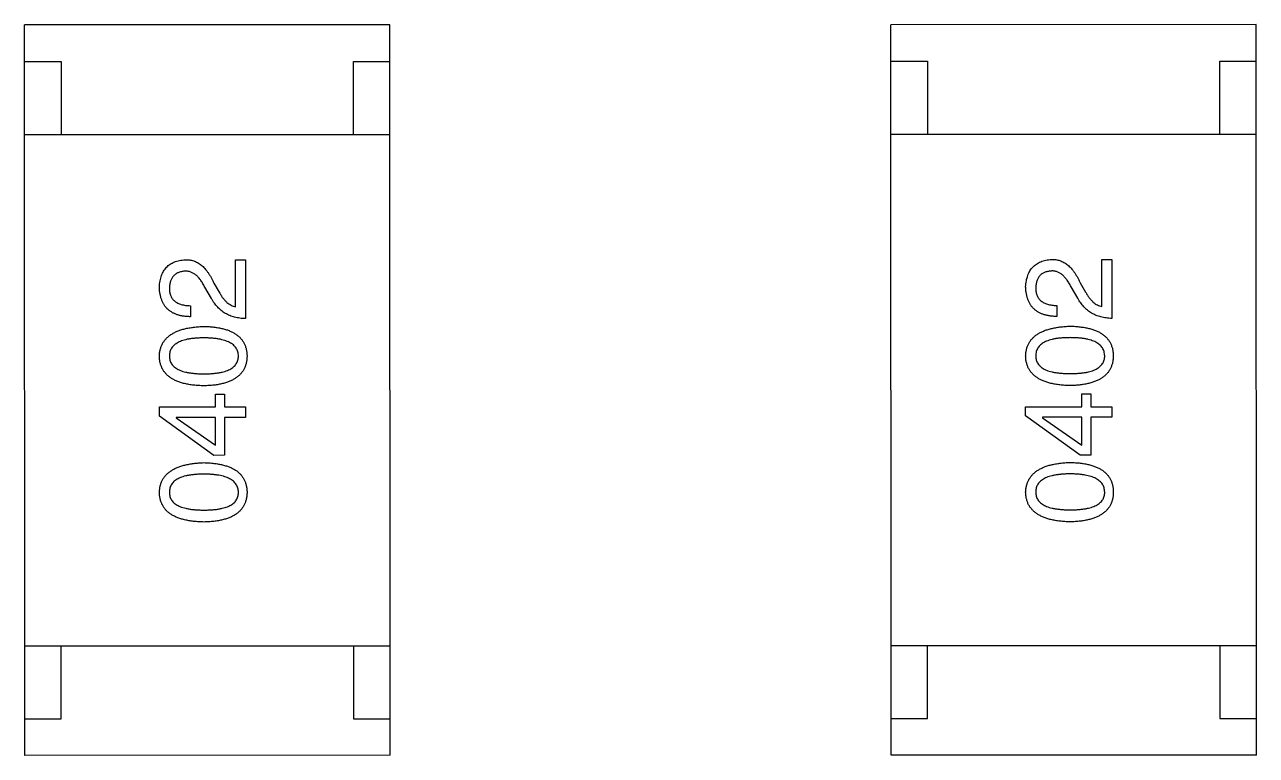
# Model space of a CAD drawing. Header units: inches. Extents: x -29 to 164, y -51 to 83.
# Drawn here: x 37.992 to 39.677, y 31.238 to 32.238 of the extents above; entities that cross this region are included whole.
import ezdxf

# ---------------------------------------------------------------- set-up
doc = ezdxf.new("R2010")
doc.units = ezdxf.units.IN
doc.header["$LTSCALE"] = 1.21
doc.header["$MEASUREMENT"] = 0
doc.layers.get('0').update_dxf_attribs({"linetype": 'CONTINUOUS'})

msp = doc.modelspace()

# ---------------------------------------------------------------- linework, layer by layer
at = {"color": 7, "linetype": 'Continuous'}
for p, q in [((38.4915, 32.238), (37.9915, 32.2379)), ((37.9917, 31.2379), (37.9915, 32.2379)), ((38.4917, 31.238), (38.4915, 32.238)), ((39.6773, 32.2383), (39.1773, 32.2382)), ((39.1775, 31.2382), (39.1773, 32.2382)), ((39.6775, 31.2383), (39.6773, 32.2383)), ((37.9915, 32.1879), (38.0415, 32.1879)), ((38.0415, 32.1879), (38.0415, 32.0879)), ((38.4415, 32.088), (38.4415, 32.188)), ((38.4415, 32.188), (38.4915, 32.188)), ((39.1773, 32.1882), (39.2273, 32.1882)), ((39.2273, 32.1882), (39.2273, 32.0882)), ((39.6273, 32.0883), (39.6273, 32.1883)), ((39.6273, 32.1883), (39.6773, 32.1883)), ((37.9915, 32.0879), (38.4915, 32.088)), ((39.1773, 32.0882), (39.6773, 32.0883)), ((38.2802, 31.8522), (38.2802, 31.9165)), ((38.2802, 31.9165), (38.2939, 31.9165)), ((38.2939, 31.9165), (38.2939, 31.8358)), ((39.4659, 31.8525), (39.4659, 31.9168)), ((39.4659, 31.9168), (39.4797, 31.9168)), ((39.4797, 31.9168), (39.4797, 31.8361)), ((38.2507, 31.8844), (38.2579, 31.8719)), ((39.4364, 31.8847), (39.4437, 31.8722)), ((38.2474, 31.8634), (38.2382, 31.8791)), ((39.4332, 31.8637), (39.424, 31.8794)), ((38.2185, 31.8535), (38.2185, 31.8384)), ((39.4043, 31.8538), (39.4043, 31.8388)), ((38.2527, 31.7149), (38.2527, 31.7326)), ((38.2527, 31.7326), (38.2651, 31.7326)), ((38.2651, 31.7326), (38.2651, 31.7149)), ((39.4384, 31.7152), (39.4384, 31.7329)), ((39.4384, 31.7329), (39.4509, 31.7329)), ((39.4509, 31.7329), (39.4509, 31.7152)), ((38.1759, 31.7024), (38.1759, 31.7149)), ((38.1759, 31.7149), (38.2527, 31.7149)), ((38.2651, 31.7149), (38.294, 31.7149)), ((38.294, 31.7149), (38.294, 31.7005)), ((39.3617, 31.7027), (39.3617, 31.7152)), ((39.3617, 31.7152), (39.4384, 31.7152)), ((39.4509, 31.7152), (39.4797, 31.7152)), ((39.4797, 31.7152), (39.4798, 31.7008)), ((38.2507, 31.6486), (38.1759, 31.7024)), ((38.2527, 31.7005), (38.1989, 31.7004)), ((38.1989, 31.7004), (38.1989, 31.6998)), ((38.1989, 31.6998), (38.2527, 31.6624)), ((38.2527, 31.6624), (38.2527, 31.7005)), ((38.2651, 31.7005), (38.2651, 31.6487)), ((38.294, 31.7005), (38.2651, 31.7005)), ((39.4365, 31.649), (39.3617, 31.7027)), ((39.3847, 31.7008), (39.3847, 31.7001)), ((39.4384, 31.7008), (39.3847, 31.7008)), ((39.3847, 31.7001), (39.4384, 31.6627)), ((39.4384, 31.6627), (39.4384, 31.7008)), ((39.4509, 31.7008), (39.4509, 31.649)), ((39.4798, 31.7008), (39.4509, 31.7008)), ((38.2651, 31.6487), (38.2507, 31.6486)), ((39.4509, 31.649), (39.4365, 31.649)), ((37.9917, 31.3879), (38.4917, 31.388)), ((38.0417, 31.2879), (38.0417, 31.3879)), ((38.4417, 31.388), (38.4417, 31.288)), ((39.1775, 31.3882), (39.6775, 31.3883)), ((39.2275, 31.2882), (39.2275, 31.3882)), ((39.6275, 31.3883), (39.6275, 31.2883)), ((37.9917, 31.2879), (38.0417, 31.2879)), ((38.4417, 31.288), (38.4917, 31.288)), ((39.1775, 31.2882), (39.2275, 31.2882)), ((39.6275, 31.2883), (39.6775, 31.2883)), ((38.4917, 31.238), (37.9917, 31.2379)), ((39.6775, 31.2383), (39.1775, 31.2382))]:
    msp.add_line(p, q, dxfattribs=at)
for points, knots in [([(38.1759, 31.8791), (38.176, 31.8805), (38.1762, 31.8833), (38.1768, 31.8874), (38.1777, 31.8911), (38.1788, 31.8947), (38.1801, 31.8979), (38.1817, 31.9009), (38.1836, 31.9037), (38.1857, 31.9062), (38.188, 31.9084), (38.1906, 31.9104), (38.1935, 31.912), (38.1966, 31.9135), (38.1999, 31.9146), (38.2035, 31.9155), (38.2073, 31.9161), (38.21, 31.9164), (38.2113, 31.9165)], [0, 0, 0, 0, 0.074847, 0.14558, 0.212628, 0.276599, 0.337792, 0.396608, 0.453638, 0.509854, 0.565589, 0.621545, 0.678777, 0.737222, 0.798388, 0.862259, 0.929312, 1, 1, 1, 1]), ([(38.2113, 31.9165), (38.2123, 31.9165), (38.2143, 31.9166), (38.2172, 31.9163), (38.2201, 31.9158), (38.2229, 31.915), (38.2256, 31.9139), (38.2283, 31.9126), (38.2308, 31.911), (38.2333, 31.9091), (38.2358, 31.907), (38.2381, 31.9045), (38.2404, 31.9018), (38.2426, 31.8989), (38.2447, 31.8956), (38.2468, 31.8921), (38.2488, 31.8884), (38.25, 31.8857), (38.2507, 31.8844)], [0, 0, 0, 0, 0.055083, 0.109453, 0.162685, 0.21614, 0.26961, 0.324284, 0.380202, 0.437433, 0.497084, 0.559152, 0.624288, 0.692446, 0.763862, 0.838743, 0.917269, 1, 1, 1, 1]), ([(39.3617, 31.8794), (39.3618, 31.8808), (39.362, 31.8836), (39.3626, 31.8877), (39.3635, 31.8914), (39.3645, 31.895), (39.3659, 31.8983), (39.3675, 31.9013), (39.3694, 31.904), (39.3715, 31.9065), (39.3738, 31.9087), (39.3764, 31.9107), (39.3793, 31.9123), (39.3823, 31.9138), (39.3857, 31.9149), (39.3893, 31.9158), (39.3931, 31.9165), (39.3957, 31.9167), (39.3971, 31.9168)], [0, 0, 0, 0, 0.074847, 0.14558, 0.212628, 0.276599, 0.337792, 0.396608, 0.453638, 0.509854, 0.565589, 0.621545, 0.678777, 0.737222, 0.798388, 0.862259, 0.929312, 1, 1, 1, 1]), ([(39.3971, 31.9168), (39.3981, 31.9168), (39.4001, 31.9169), (39.403, 31.9166), (39.4059, 31.9161), (39.4087, 31.9153), (39.4114, 31.9142), (39.414, 31.9129), (39.4166, 31.9113), (39.4191, 31.9094), (39.4215, 31.9073), (39.4239, 31.9049), (39.4262, 31.9021), (39.4284, 31.8992), (39.4305, 31.8959), (39.4326, 31.8924), (39.4346, 31.8887), (39.4358, 31.886), (39.4364, 31.8847)], [0, 0, 0, 0, 0.055083, 0.109453, 0.162685, 0.21614, 0.26961, 0.324284, 0.380202, 0.437433, 0.497084, 0.559152, 0.624288, 0.692446, 0.763862, 0.838743, 0.917269, 1, 1, 1, 1]), ([(38.2107, 31.9007), (38.2098, 31.9007), (38.2082, 31.9005), (38.2059, 31.9001), (38.2037, 31.8995), (38.2017, 31.8988), (38.1999, 31.8979), (38.1982, 31.8968), (38.1966, 31.8956), (38.1952, 31.8942), (38.194, 31.8926), (38.1929, 31.8909), (38.192, 31.889), (38.1912, 31.8869), (38.1906, 31.8847), (38.1901, 31.8823), (38.1898, 31.8798), (38.1897, 31.878), (38.1897, 31.8771)], [0, 0, 0, 0, 0.069456, 0.136175, 0.198596, 0.258993, 0.316838, 0.37342, 0.428889, 0.48454, 0.540119, 0.597644, 0.65702, 0.718534, 0.783117, 0.851564, 0.923888, 1, 1, 1, 1]), ([(38.2382, 31.8791), (38.2377, 31.88), (38.2368, 31.8818), (38.2352, 31.8844), (38.2337, 31.8868), (38.2321, 31.889), (38.2305, 31.891), (38.2288, 31.8929), (38.2272, 31.8946), (38.2254, 31.896), (38.2237, 31.8973), (38.2219, 31.8983), (38.2201, 31.8992), (38.2183, 31.8999), (38.2164, 31.9004), (38.2145, 31.9007), (38.2126, 31.9008), (38.2113, 31.9008), (38.2107, 31.9007)], [0, 0, 0, 0, 0.084365, 0.165386, 0.24176, 0.314729, 0.38433, 0.449952, 0.513164, 0.5734, 0.630824, 0.68644, 0.740136, 0.792605, 0.844515, 0.896112, 0.947763, 1, 1, 1, 1]), ([(39.3964, 31.901), (39.3956, 31.901), (39.394, 31.9008), (39.3917, 31.9004), (39.3895, 31.8998), (39.3875, 31.8991), (39.3856, 31.8982), (39.3839, 31.8972), (39.3824, 31.8959), (39.381, 31.8945), (39.3798, 31.8929), (39.3787, 31.8912), (39.3777, 31.8893), (39.377, 31.8872), (39.3764, 31.885), (39.3759, 31.8826), (39.3756, 31.8801), (39.3755, 31.8783), (39.3755, 31.8774)], [0, 0, 0, 0, 0.069456, 0.136175, 0.198596, 0.258993, 0.316838, 0.37342, 0.428889, 0.48454, 0.540119, 0.597644, 0.65702, 0.718534, 0.783117, 0.851564, 0.923888, 1, 1, 1, 1]), ([(39.424, 31.8794), (39.4235, 31.8803), (39.4225, 31.8822), (39.421, 31.8847), (39.4194, 31.8871), (39.4179, 31.8894), (39.4162, 31.8914), (39.4146, 31.8932), (39.413, 31.8949), (39.4112, 31.8963), (39.4095, 31.8976), (39.4077, 31.8986), (39.4059, 31.8995), (39.4041, 31.9002), (39.4022, 31.9007), (39.4003, 31.901), (39.3984, 31.9012), (39.3971, 31.9011), (39.3964, 31.901)], [0, 0, 0, 0, 0.084365, 0.165386, 0.24176, 0.314729, 0.38433, 0.449952, 0.513164, 0.5734, 0.630824, 0.68644, 0.740136, 0.792605, 0.844515, 0.896112, 0.947763, 1, 1, 1, 1]), ([(38.2185, 31.8384), (38.2169, 31.8385), (38.2136, 31.8386), (38.2089, 31.8391), (38.2045, 31.84), (38.2004, 31.8411), (38.1966, 31.8426), (38.1932, 31.8444), (38.19, 31.8465), (38.1872, 31.8489), (38.1846, 31.8516), (38.1824, 31.8546), (38.1806, 31.858), (38.179, 31.8616), (38.1777, 31.8655), (38.1768, 31.8698), (38.1761, 31.8743), (38.176, 31.8775), (38.1759, 31.8791)], [0, 0, 0, 0, 0.074935, 0.145873, 0.212498, 0.27598, 0.33603, 0.394042, 0.450372, 0.505546, 0.560812, 0.616481, 0.673265, 0.732328, 0.7938, 0.858943, 0.92718, 1, 1, 1, 1]), ([(38.1897, 31.8771), (38.1897, 31.8762), (38.1897, 31.8744), (38.1901, 31.8718), (38.1906, 31.8693), (38.1914, 31.867), (38.1925, 31.8649), (38.1937, 31.863), (38.1952, 31.8613), (38.1969, 31.8597), (38.1988, 31.8583), (38.201, 31.8571), (38.2034, 31.8561), (38.206, 31.8552), (38.2088, 31.8545), (38.2118, 31.854), (38.2151, 31.8536), (38.2174, 31.8536), (38.2185, 31.8535)], [0, 0, 0, 0, 0.065945, 0.127767, 0.186553, 0.242898, 0.297728, 0.351599, 0.404854, 0.459191, 0.515338, 0.573322, 0.634405, 0.698538, 0.767039, 0.84022, 0.917406, 1, 1, 1, 1]), ([(38.2579, 31.8719), (38.2587, 31.8705), (38.2603, 31.8678), (38.2628, 31.8641), (38.2655, 31.8609), (38.2683, 31.8581), (38.2711, 31.8559), (38.274, 31.8542), (38.277, 31.8529), (38.2791, 31.8524), (38.2802, 31.8522)], [0, 0, 0, 0, 0.158292, 0.304606, 0.440272, 0.565336, 0.681745, 0.791834, 0.896966, 1, 1, 1, 1]), ([(39.4043, 31.8388), (39.4026, 31.8388), (39.3994, 31.8389), (39.3947, 31.8395), (39.3903, 31.8403), (39.3862, 31.8415), (39.3824, 31.8429), (39.379, 31.8447), (39.3758, 31.8468), (39.373, 31.8492), (39.3704, 31.8519), (39.3682, 31.8549), (39.3663, 31.8583), (39.3648, 31.8619), (39.3635, 31.8658), (39.3626, 31.8701), (39.3619, 31.8746), (39.3618, 31.8778), (39.3617, 31.8794)], [0, 0, 0, 0, 0.074935, 0.145873, 0.212498, 0.27598, 0.33603, 0.394042, 0.450372, 0.505546, 0.560812, 0.616481, 0.673265, 0.732328, 0.7938, 0.858943, 0.92718, 1, 1, 1, 1]), ([(39.3755, 31.8774), (39.3755, 31.8765), (39.3755, 31.8747), (39.3759, 31.8721), (39.3764, 31.8696), (39.3772, 31.8674), (39.3782, 31.8653), (39.3795, 31.8633), (39.3809, 31.8616), (39.3827, 31.86), (39.3846, 31.8586), (39.3867, 31.8574), (39.3891, 31.8564), (39.3917, 31.8555), (39.3946, 31.8548), (39.3976, 31.8543), (39.4009, 31.854), (39.4031, 31.8539), (39.4043, 31.8538)], [0, 0, 0, 0, 0.065945, 0.127767, 0.186553, 0.242898, 0.297728, 0.351599, 0.404854, 0.459191, 0.515338, 0.573322, 0.634405, 0.698538, 0.767039, 0.84022, 0.917406, 1, 1, 1, 1]), ([(39.4437, 31.8722), (39.4445, 31.8708), (39.446, 31.8681), (39.4486, 31.8644), (39.4513, 31.8612), (39.454, 31.8584), (39.4569, 31.8562), (39.4598, 31.8545), (39.4628, 31.8532), (39.4649, 31.8527), (39.4659, 31.8525)], [0, 0, 0, 0, 0.158292, 0.304606, 0.440272, 0.565336, 0.681745, 0.791834, 0.896966, 1, 1, 1, 1]), ([(38.2939, 31.8358), (38.2926, 31.8359), (38.29, 31.836), (38.2862, 31.8364), (38.2826, 31.837), (38.279, 31.8378), (38.2756, 31.8387), (38.2723, 31.84), (38.2692, 31.8414), (38.2662, 31.843), (38.2634, 31.8448), (38.2607, 31.8469), (38.2581, 31.8491), (38.2557, 31.8516), (38.2534, 31.8542), (38.2512, 31.8571), (38.2492, 31.8601), (38.248, 31.8623), (38.2474, 31.8634)], [0, 0, 0, 0, 0.069512, 0.136307, 0.201431, 0.265186, 0.327322, 0.388242, 0.448098, 0.507757, 0.566952, 0.626243, 0.686026, 0.745963, 0.807549, 0.869906, 0.934172, 1, 1, 1, 1]), ([(39.4797, 31.8361), (39.4784, 31.8362), (39.4758, 31.8363), (39.472, 31.8367), (39.4683, 31.8373), (39.4648, 31.8381), (39.4614, 31.8391), (39.4581, 31.8403), (39.455, 31.8417), (39.452, 31.8433), (39.4491, 31.8451), (39.4464, 31.8472), (39.4439, 31.8494), (39.4414, 31.8519), (39.4391, 31.8545), (39.437, 31.8574), (39.435, 31.8604), (39.4338, 31.8626), (39.4332, 31.8637)], [0, 0, 0, 0, 0.069512, 0.136307, 0.201431, 0.265186, 0.327322, 0.388242, 0.448098, 0.507757, 0.566952, 0.626243, 0.686026, 0.745963, 0.807549, 0.869906, 0.934172, 1, 1, 1, 1]), ([(38.1759, 31.7845), (38.176, 31.7861), (38.1762, 31.7891), (38.1771, 31.7936), (38.1784, 31.7977), (38.1801, 31.8016), (38.1824, 31.8052), (38.1851, 31.8085), (38.1882, 31.8114), (38.1918, 31.8141), (38.1959, 31.8165), (38.2004, 31.8187), (38.2054, 31.8205), (38.2108, 31.822), (38.2167, 31.8232), (38.223, 31.8242), (38.2298, 31.8249), (38.2345, 31.8251), (38.2369, 31.8252)], [0, 0, 0, 0, 0.057415, 0.112361, 0.16496, 0.216437, 0.267441, 0.318839, 0.371478, 0.426325, 0.483626, 0.544235, 0.608673, 0.677374, 0.750405, 0.828394, 0.911525, 1, 1, 1, 1]), ([(38.2369, 31.8252), (38.2393, 31.8251), (38.2438, 31.8249), (38.2505, 31.8243), (38.2566, 31.8235), (38.2624, 31.8222), (38.2677, 31.8208), (38.2725, 31.819), (38.2769, 31.8169), (38.2808, 31.8145), (38.2843, 31.8118), (38.2874, 31.8088), (38.29, 31.8055), (38.2921, 31.8019), (38.2937, 31.7979), (38.295, 31.7937), (38.2957, 31.7892), (38.2959, 31.7861), (38.2959, 31.7845)], [0, 0, 0, 0, 0.08769, 0.170218, 0.24749, 0.319818, 0.387758, 0.451391, 0.511445, 0.568185, 0.622681, 0.67526, 0.726746, 0.778428, 0.830764, 0.884397, 0.940866, 1, 1, 1, 1]), ([(39.3617, 31.7848), (39.3618, 31.7864), (39.362, 31.7895), (39.3628, 31.7939), (39.3642, 31.798), (39.3659, 31.8019), (39.3681, 31.8055), (39.3708, 31.8088), (39.374, 31.8117), (39.3776, 31.8144), (39.3817, 31.8169), (39.3862, 31.819), (39.3912, 31.8208), (39.3966, 31.8223), (39.4025, 31.8235), (39.4088, 31.8245), (39.4156, 31.8252), (39.4203, 31.8254), (39.4227, 31.8255)], [0, 0, 0, 0, 0.057415, 0.112361, 0.16496, 0.216437, 0.267441, 0.318839, 0.371478, 0.426325, 0.483626, 0.544235, 0.608673, 0.677374, 0.750405, 0.828394, 0.911525, 1, 1, 1, 1]), ([(39.4227, 31.8255), (39.425, 31.8254), (39.4296, 31.8253), (39.4362, 31.8246), (39.4424, 31.8238), (39.4482, 31.8226), (39.4534, 31.8211), (39.4583, 31.8193), (39.4627, 31.8172), (39.4666, 31.8148), (39.4701, 31.8121), (39.4731, 31.8091), (39.4757, 31.8058), (39.4779, 31.8022), (39.4795, 31.7983), (39.4807, 31.7941), (39.4815, 31.7895), (39.4816, 31.7864), (39.4817, 31.7849)], [0, 0, 0, 0, 0.08769, 0.170218, 0.24749, 0.319818, 0.387758, 0.451391, 0.511445, 0.568185, 0.622681, 0.67526, 0.726746, 0.778428, 0.830764, 0.884397, 0.940866, 1, 1, 1, 1]), ([(38.2369, 31.8094), (38.235, 31.8094), (38.2313, 31.8094), (38.226, 31.8091), (38.221, 31.8086), (38.2163, 31.808), (38.2121, 31.8071), (38.2082, 31.806), (38.2047, 31.8048), (38.2015, 31.8033), (38.1988, 31.8016), (38.1963, 31.7998), (38.1943, 31.7977), (38.1926, 31.7955), (38.1913, 31.793), (38.1903, 31.7903), (38.1898, 31.7875), (38.1897, 31.7855), (38.1897, 31.7845)], [0, 0, 0, 0, 0.095719, 0.185854, 0.269738, 0.347952, 0.420315, 0.487894, 0.550245, 0.608186, 0.662454, 0.713283, 0.761375, 0.808209, 0.854301, 0.901312, 0.949396, 1, 1, 1, 1]), ([(38.2841, 31.7845), (38.2841, 31.7855), (38.2839, 31.7875), (38.2833, 31.7904), (38.2823, 31.793), (38.281, 31.7955), (38.2793, 31.7978), (38.2772, 31.7998), (38.2747, 31.8017), (38.2719, 31.8033), (38.2688, 31.8048), (38.2653, 31.806), (38.2614, 31.8071), (38.2572, 31.808), (38.2526, 31.8086), (38.2477, 31.8091), (38.2424, 31.8094), (38.2388, 31.8094), (38.2369, 31.8094)], [0, 0, 0, 0, 0.050879, 0.099377, 0.146973, 0.193618, 0.240619, 0.289461, 0.34047, 0.395283, 0.453059, 0.515633, 0.582666, 0.655287, 0.732971, 0.815933, 0.905166, 1, 1, 1, 1]), ([(39.4227, 31.8098), (39.4208, 31.8097), (39.4171, 31.8097), (39.4117, 31.8094), (39.4067, 31.8089), (39.4021, 31.8083), (39.3979, 31.8074), (39.394, 31.8063), (39.3905, 31.8051), (39.3873, 31.8036), (39.3845, 31.8019), (39.3821, 31.8001), (39.3801, 31.798), (39.3784, 31.7958), (39.3771, 31.7933), (39.3761, 31.7907), (39.3756, 31.7878), (39.3755, 31.7858), (39.3755, 31.7848)], [0, 0, 0, 0, 0.095719, 0.185854, 0.269738, 0.347952, 0.420315, 0.487894, 0.550245, 0.608186, 0.662454, 0.713283, 0.761375, 0.808209, 0.854301, 0.901312, 0.949396, 1, 1, 1, 1]), ([(39.4699, 31.7848), (39.4698, 31.7859), (39.4697, 31.7878), (39.4691, 31.7907), (39.4681, 31.7933), (39.4667, 31.7958), (39.465, 31.7981), (39.463, 31.8001), (39.4605, 31.802), (39.4577, 31.8036), (39.4546, 31.8051), (39.4511, 31.8063), (39.4472, 31.8074), (39.443, 31.8083), (39.4384, 31.8089), (39.4335, 31.8094), (39.4282, 31.8097), (39.4246, 31.8097), (39.4227, 31.8098)], [0, 0, 0, 0, 0.050879, 0.099377, 0.146973, 0.193618, 0.240619, 0.289461, 0.34047, 0.395283, 0.453059, 0.515633, 0.582666, 0.655287, 0.732971, 0.815933, 0.905166, 1, 1, 1, 1]), ([(38.2369, 31.7439), (38.2345, 31.744), (38.2298, 31.7441), (38.2229, 31.7447), (38.2165, 31.7456), (38.2106, 31.7468), (38.2051, 31.7483), (38.2001, 31.7501), (38.1956, 31.7522), (38.1915, 31.7546), (38.1879, 31.7573), (38.1848, 31.7603), (38.1821, 31.7636), (38.1799, 31.7672), (38.1782, 31.7711), (38.1769, 31.7753), (38.1761, 31.7798), (38.176, 31.7829), (38.1759, 31.7845)], [0, 0, 0, 0, 0.088823, 0.172287, 0.250296, 0.323438, 0.392244, 0.456221, 0.516635, 0.573871, 0.628, 0.680335, 0.731489, 0.782557, 0.834044, 0.886738, 0.942089, 1, 1, 1, 1]), ([(38.1897, 31.7845), (38.1897, 31.7835), (38.1898, 31.7816), (38.1904, 31.7788), (38.1913, 31.7762), (38.1926, 31.7738), (38.1943, 31.7717), (38.1963, 31.7696), (38.1988, 31.7678), (38.2016, 31.7662), (38.2047, 31.7648), (38.2082, 31.7636), (38.2121, 31.7626), (38.2163, 31.7617), (38.221, 31.7611), (38.226, 31.7606), (38.2313, 31.7603), (38.235, 31.7603), (38.2369, 31.7603)], [0, 0, 0, 0, 0.049764, 0.097007, 0.143217, 0.188577, 0.235116, 0.282997, 0.333719, 0.387776, 0.445989, 0.508679, 0.576563, 0.649481, 0.728235, 0.812722, 0.903548, 1, 1, 1, 1]), ([(38.2369, 31.7603), (38.2388, 31.7603), (38.2425, 31.7603), (38.2479, 31.7606), (38.2529, 31.7611), (38.2575, 31.7617), (38.2617, 31.7626), (38.2656, 31.7636), (38.2691, 31.7648), (38.2723, 31.7663), (38.2751, 31.7679), (38.2775, 31.7697), (38.2795, 31.7717), (38.2812, 31.7739), (38.2826, 31.7763), (38.2835, 31.7789), (38.284, 31.7816), (38.2841, 31.7836), (38.2841, 31.7845)], [0, 0, 0, 0, 0.096457, 0.187288, 0.27178, 0.350132, 0.423455, 0.491343, 0.554037, 0.612253, 0.666313, 0.717038, 0.764921, 0.811214, 0.856775, 0.902988, 0.950234, 1, 1, 1, 1]), ([(38.2959, 31.7845), (38.2959, 31.783), (38.2957, 31.7798), (38.295, 31.7753), (38.2937, 31.7711), (38.2921, 31.7672), (38.29, 31.7636), (38.2874, 31.7603), (38.2843, 31.7573), (38.2808, 31.7546), (38.2769, 31.7522), (38.2725, 31.7501), (38.2677, 31.7483), (38.2624, 31.7468), (38.2567, 31.7456), (38.2505, 31.7447), (38.2439, 31.7441), (38.2393, 31.744), (38.2369, 31.7439)], [0, 0, 0, 0, 0.059135, 0.115606, 0.169241, 0.221578, 0.273261, 0.324749, 0.377329, 0.431642, 0.488541, 0.548597, 0.612232, 0.680174, 0.752504, 0.829777, 0.912307, 1, 1, 1, 1]), ([(39.4227, 31.7442), (39.4203, 31.7443), (39.4155, 31.7444), (39.4087, 31.745), (39.4023, 31.7459), (39.3964, 31.7471), (39.3909, 31.7486), (39.3859, 31.7504), (39.3814, 31.7525), (39.3773, 31.7549), (39.3737, 31.7576), (39.3706, 31.7606), (39.3679, 31.7639), (39.3657, 31.7675), (39.364, 31.7714), (39.3627, 31.7756), (39.3619, 31.7801), (39.3618, 31.7832), (39.3617, 31.7848)], [0, 0, 0, 0, 0.088823, 0.172287, 0.250296, 0.323438, 0.392244, 0.456221, 0.516635, 0.573871, 0.628, 0.680335, 0.731489, 0.782557, 0.834044, 0.886738, 0.942089, 1, 1, 1, 1]), ([(39.3755, 31.7848), (39.3755, 31.7838), (39.3756, 31.7819), (39.3761, 31.7791), (39.3771, 31.7766), (39.3784, 31.7742), (39.3801, 31.772), (39.3821, 31.77), (39.3845, 31.7682), (39.3873, 31.7666), (39.3905, 31.7651), (39.394, 31.7639), (39.3979, 31.7629), (39.4021, 31.762), (39.4067, 31.7614), (39.4117, 31.7609), (39.4171, 31.7606), (39.4208, 31.7606), (39.4227, 31.7606)], [0, 0, 0, 0, 0.049764, 0.097007, 0.143217, 0.188577, 0.235116, 0.282997, 0.333719, 0.387776, 0.445989, 0.508679, 0.576563, 0.649481, 0.728235, 0.812722, 0.903548, 1, 1, 1, 1]), ([(39.4817, 31.7849), (39.4816, 31.7833), (39.4815, 31.7802), (39.4807, 31.7757), (39.4795, 31.7715), (39.4779, 31.7675), (39.4757, 31.7639), (39.4732, 31.7606), (39.4701, 31.7576), (39.4666, 31.7549), (39.4627, 31.7525), (39.4583, 31.7504), (39.4534, 31.7486), (39.4482, 31.7471), (39.4424, 31.7459), (39.4363, 31.745), (39.4296, 31.7444), (39.4251, 31.7443), (39.4227, 31.7442)], [0, 0, 0, 0, 0.059135, 0.115606, 0.169241, 0.221578, 0.273261, 0.324749, 0.377329, 0.431642, 0.488541, 0.548597, 0.612232, 0.680174, 0.752504, 0.829777, 0.912307, 1, 1, 1, 1]), ([(39.4227, 31.7606), (39.4246, 31.7606), (39.4283, 31.7606), (39.4336, 31.7609), (39.4386, 31.7614), (39.4432, 31.762), (39.4475, 31.7629), (39.4514, 31.7639), (39.4549, 31.7651), (39.458, 31.7666), (39.4608, 31.7682), (39.4633, 31.77), (39.4653, 31.772), (39.467, 31.7742), (39.4683, 31.7766), (39.4692, 31.7792), (39.4698, 31.782), (39.4699, 31.7839), (39.4699, 31.7848)], [0, 0, 0, 0, 0.096457, 0.187288, 0.27178, 0.350132, 0.423455, 0.491343, 0.554037, 0.612253, 0.666313, 0.717038, 0.764921, 0.811214, 0.856775, 0.902988, 0.950234, 1, 1, 1, 1]), ([(38.176, 31.598), (38.1761, 31.5996), (38.1762, 31.6026), (38.1771, 31.6071), (38.1784, 31.6112), (38.1802, 31.6151), (38.1824, 31.6187), (38.1851, 31.6219), (38.1883, 31.6249), (38.1919, 31.6276), (38.1959, 31.63), (38.2005, 31.6321), (38.2054, 31.634), (38.2109, 31.6355), (38.2167, 31.6367), (38.2231, 31.6377), (38.2298, 31.6384), (38.2345, 31.6386), (38.2369, 31.6387)], [0, 0, 0, 0, 0.057415, 0.112361, 0.16496, 0.216437, 0.267441, 0.318839, 0.371478, 0.426325, 0.483626, 0.544235, 0.608673, 0.677374, 0.750405, 0.828394, 0.911525, 1, 1, 1, 1]), ([(38.2369, 31.6387), (38.2393, 31.6386), (38.2439, 31.6384), (38.2505, 31.6378), (38.2567, 31.6369), (38.2624, 31.6357), (38.2677, 31.6342), (38.2725, 31.6324), (38.2769, 31.6304), (38.2809, 31.628), (38.2844, 31.6253), (38.2874, 31.6223), (38.29, 31.619), (38.2921, 31.6153), (38.2938, 31.6114), (38.295, 31.6072), (38.2957, 31.6027), (38.2959, 31.5996), (38.296, 31.598)], [0, 0, 0, 0, 0.08769, 0.170218, 0.24749, 0.319818, 0.387758, 0.451391, 0.511445, 0.568185, 0.622681, 0.67526, 0.726746, 0.778428, 0.830764, 0.884397, 0.940866, 1, 1, 1, 1]), ([(39.3617, 31.5983), (39.3618, 31.5999), (39.362, 31.6029), (39.3629, 31.6074), (39.3642, 31.6115), (39.3659, 31.6154), (39.3682, 31.619), (39.3709, 31.6222), (39.374, 31.6252), (39.3777, 31.6279), (39.3817, 31.6303), (39.3862, 31.6324), (39.3912, 31.6343), (39.3966, 31.6358), (39.4025, 31.637), (39.4088, 31.638), (39.4156, 31.6387), (39.4203, 31.6389), (39.4227, 31.639)], [0, 0, 0, 0, 0.057415, 0.112361, 0.16496, 0.216437, 0.267441, 0.318839, 0.371478, 0.426325, 0.483626, 0.544235, 0.608673, 0.677374, 0.750405, 0.828394, 0.911525, 1, 1, 1, 1]), ([(39.4227, 31.639), (39.4251, 31.6389), (39.4296, 31.6387), (39.4363, 31.6381), (39.4425, 31.6372), (39.4482, 31.636), (39.4535, 31.6345), (39.4583, 31.6327), (39.4627, 31.6307), (39.4667, 31.6283), (39.4701, 31.6256), (39.4732, 31.6226), (39.4758, 31.6193), (39.4779, 31.6156), (39.4795, 31.6117), (39.4808, 31.6075), (39.4815, 31.603), (39.4817, 31.5999), (39.4817, 31.5983)], [0, 0, 0, 0, 0.08769, 0.170218, 0.24749, 0.319818, 0.387758, 0.451391, 0.511445, 0.568185, 0.622681, 0.67526, 0.726746, 0.778428, 0.830764, 0.884397, 0.940866, 1, 1, 1, 1]), ([(38.2369, 31.6229), (38.235, 31.6229), (38.2313, 31.6229), (38.226, 31.6226), (38.221, 31.6221), (38.2164, 31.6214), (38.2121, 31.6206), (38.2082, 31.6195), (38.2047, 31.6182), (38.2016, 31.6168), (38.1988, 31.6151), (38.1964, 31.6133), (38.1943, 31.6112), (38.1926, 31.609), (38.1913, 31.6065), (38.1904, 31.6038), (38.1899, 31.601), (38.1898, 31.599), (38.1897, 31.598)], [0, 0, 0, 0, 0.095719, 0.185854, 0.269738, 0.347952, 0.420315, 0.487894, 0.550245, 0.608186, 0.662454, 0.713283, 0.761375, 0.808209, 0.854301, 0.901312, 0.949396, 1, 1, 1, 1]), ([(38.2842, 31.598), (38.2841, 31.599), (38.284, 31.601), (38.2834, 31.6039), (38.2824, 31.6065), (38.281, 31.609), (38.2793, 31.6112), (38.2772, 31.6133), (38.2748, 31.6151), (38.272, 31.6168), (38.2688, 31.6183), (38.2653, 31.6195), (38.2615, 31.6206), (38.2573, 31.6214), (38.2527, 31.6221), (38.2478, 31.6226), (38.2425, 31.6229), (38.2388, 31.6229), (38.2369, 31.6229)], [0, 0, 0, 0, 0.050879, 0.099377, 0.146973, 0.193618, 0.240619, 0.289461, 0.34047, 0.395283, 0.453059, 0.515633, 0.582666, 0.655287, 0.732971, 0.815933, 0.905166, 1, 1, 1, 1]), ([(39.4227, 31.6232), (39.4208, 31.6232), (39.4171, 31.6232), (39.4118, 31.6229), (39.4068, 31.6224), (39.4022, 31.6217), (39.3979, 31.6209), (39.394, 31.6198), (39.3905, 31.6185), (39.3873, 31.6171), (39.3846, 31.6154), (39.3821, 31.6136), (39.3801, 31.6115), (39.3784, 31.6093), (39.3771, 31.6068), (39.3762, 31.6041), (39.3756, 31.6013), (39.3756, 31.5993), (39.3755, 31.5983)], [0, 0, 0, 0, 0.095719, 0.185854, 0.269738, 0.347952, 0.420315, 0.487894, 0.550245, 0.608186, 0.662454, 0.713283, 0.761375, 0.808209, 0.854301, 0.901312, 0.949396, 1, 1, 1, 1]), ([(39.4699, 31.5983), (39.4699, 31.5993), (39.4697, 31.6013), (39.4691, 31.6042), (39.4681, 31.6068), (39.4668, 31.6093), (39.4651, 31.6115), (39.463, 31.6136), (39.4606, 31.6154), (39.4578, 31.6171), (39.4546, 31.6186), (39.4511, 31.6198), (39.4472, 31.6209), (39.443, 31.6217), (39.4385, 31.6224), (39.4335, 31.6229), (39.4282, 31.6232), (39.4246, 31.6232), (39.4227, 31.6232)], [0, 0, 0, 0, 0.050879, 0.099377, 0.146973, 0.193618, 0.240619, 0.289461, 0.34047, 0.395283, 0.453059, 0.515633, 0.582666, 0.655287, 0.732971, 0.815933, 0.905166, 1, 1, 1, 1]), ([(38.237, 31.5574), (38.2345, 31.5574), (38.2298, 31.5576), (38.2229, 31.5582), (38.2166, 31.5591), (38.2106, 31.5603), (38.2052, 31.5618), (38.2002, 31.5636), (38.1956, 31.5657), (38.1916, 31.5681), (38.1879, 31.5707), (38.1848, 31.5737), (38.1821, 31.5771), (38.1799, 31.5807), (38.1782, 31.5846), (38.177, 31.5888), (38.1762, 31.5933), (38.176, 31.5964), (38.176, 31.598)], [0, 0, 0, 0, 0.088823, 0.172287, 0.250296, 0.323438, 0.392244, 0.456221, 0.516635, 0.573871, 0.628, 0.680335, 0.731489, 0.782557, 0.834044, 0.886738, 0.942089, 1, 1, 1, 1]), ([(38.1897, 31.598), (38.1898, 31.597), (38.1899, 31.5951), (38.1904, 31.5923), (38.1913, 31.5897), (38.1926, 31.5873), (38.1943, 31.5851), (38.1964, 31.5831), (38.1988, 31.5813), (38.2016, 31.5797), (38.2047, 31.5783), (38.2083, 31.5771), (38.2122, 31.5761), (38.2164, 31.5752), (38.221, 31.5745), (38.226, 31.5741), (38.2314, 31.5738), (38.2351, 31.5738), (38.237, 31.5737)], [0, 0, 0, 0, 0.049764, 0.097007, 0.143217, 0.188577, 0.235116, 0.282997, 0.333719, 0.387776, 0.445989, 0.508679, 0.576563, 0.649481, 0.728235, 0.812722, 0.903548, 1, 1, 1, 1]), ([(38.237, 31.5737), (38.2389, 31.5738), (38.2426, 31.5738), (38.2479, 31.5741), (38.2529, 31.5745), (38.2575, 31.5752), (38.2617, 31.5761), (38.2657, 31.5771), (38.2692, 31.5783), (38.2723, 31.5797), (38.2751, 31.5813), (38.2775, 31.5831), (38.2796, 31.5851), (38.2812, 31.5874), (38.2826, 31.5897), (38.2835, 31.5923), (38.284, 31.5951), (38.2841, 31.597), (38.2842, 31.598)], [0, 0, 0, 0, 0.096457, 0.187288, 0.27178, 0.350132, 0.423455, 0.491343, 0.554037, 0.612253, 0.666313, 0.717038, 0.764921, 0.811214, 0.856775, 0.902988, 0.950234, 1, 1, 1, 1]), ([(38.296, 31.598), (38.2959, 31.5964), (38.2957, 31.5933), (38.295, 31.5888), (38.2938, 31.5846), (38.2921, 31.5807), (38.29, 31.5771), (38.2874, 31.5738), (38.2844, 31.5708), (38.2809, 31.5681), (38.2769, 31.5657), (38.2725, 31.5636), (38.2677, 31.5618), (38.2624, 31.5603), (38.2567, 31.5591), (38.2505, 31.5582), (38.2439, 31.5576), (38.2393, 31.5574), (38.237, 31.5574)], [0, 0, 0, 0, 0.059135, 0.115606, 0.169241, 0.221578, 0.273261, 0.324749, 0.377329, 0.431642, 0.488541, 0.548597, 0.612232, 0.680174, 0.752504, 0.829777, 0.912307, 1, 1, 1, 1]), ([(39.4227, 31.5577), (39.4203, 31.5577), (39.4156, 31.5579), (39.4087, 31.5585), (39.4023, 31.5594), (39.3964, 31.5606), (39.3909, 31.5621), (39.386, 31.5639), (39.3814, 31.566), (39.3773, 31.5684), (39.3737, 31.5711), (39.3706, 31.5741), (39.3679, 31.5774), (39.3657, 31.581), (39.364, 31.5849), (39.3627, 31.5891), (39.362, 31.5936), (39.3618, 31.5967), (39.3617, 31.5983)], [0, 0, 0, 0, 0.088823, 0.172287, 0.250296, 0.323438, 0.392244, 0.456221, 0.516635, 0.573871, 0.628, 0.680335, 0.731489, 0.782557, 0.834044, 0.886738, 0.942089, 1, 1, 1, 1]), ([(39.3755, 31.5983), (39.3756, 31.5973), (39.3756, 31.5954), (39.3762, 31.5926), (39.3771, 31.59), (39.3784, 31.5876), (39.3801, 31.5855), (39.3821, 31.5834), (39.3846, 31.5816), (39.3874, 31.58), (39.3905, 31.5786), (39.394, 31.5774), (39.3979, 31.5764), (39.4022, 31.5755), (39.4068, 31.5749), (39.4118, 31.5744), (39.4171, 31.5741), (39.4208, 31.5741), (39.4227, 31.5741)], [0, 0, 0, 0, 0.049764, 0.097007, 0.143217, 0.188577, 0.235116, 0.282997, 0.333719, 0.387776, 0.445989, 0.508679, 0.576563, 0.649481, 0.728235, 0.812722, 0.903548, 1, 1, 1, 1]), ([(39.4227, 31.5741), (39.4246, 31.5741), (39.4283, 31.5741), (39.4337, 31.5744), (39.4387, 31.5749), (39.4433, 31.5755), (39.4475, 31.5764), (39.4514, 31.5774), (39.4549, 31.5786), (39.4581, 31.5801), (39.4609, 31.5817), (39.4633, 31.5834), (39.4654, 31.5855), (39.467, 31.5877), (39.4684, 31.59), (39.4693, 31.5926), (39.4698, 31.5954), (39.4699, 31.5973), (39.4699, 31.5983)], [0, 0, 0, 0, 0.096457, 0.187288, 0.27178, 0.350132, 0.423455, 0.491343, 0.554037, 0.612253, 0.666313, 0.717038, 0.764921, 0.811214, 0.856775, 0.902988, 0.950234, 1, 1, 1, 1]), ([(39.4817, 31.5983), (39.4817, 31.5967), (39.4815, 31.5936), (39.4808, 31.5891), (39.4795, 31.5849), (39.4779, 31.581), (39.4758, 31.5774), (39.4732, 31.5741), (39.4702, 31.5711), (39.4666, 31.5684), (39.4627, 31.566), (39.4583, 31.5639), (39.4535, 31.5621), (39.4482, 31.5606), (39.4425, 31.5594), (39.4363, 31.5585), (39.4297, 31.5579), (39.4251, 31.5577), (39.4227, 31.5577)], [0, 0, 0, 0, 0.059135, 0.115606, 0.169241, 0.221578, 0.273261, 0.324749, 0.377329, 0.431642, 0.488541, 0.548597, 0.612232, 0.680174, 0.752504, 0.829777, 0.912307, 1, 1, 1, 1])]:
    msp.add_open_spline(points, degree=3, knots=knots, dxfattribs=at)

doc.saveas('drawing.dxf')
